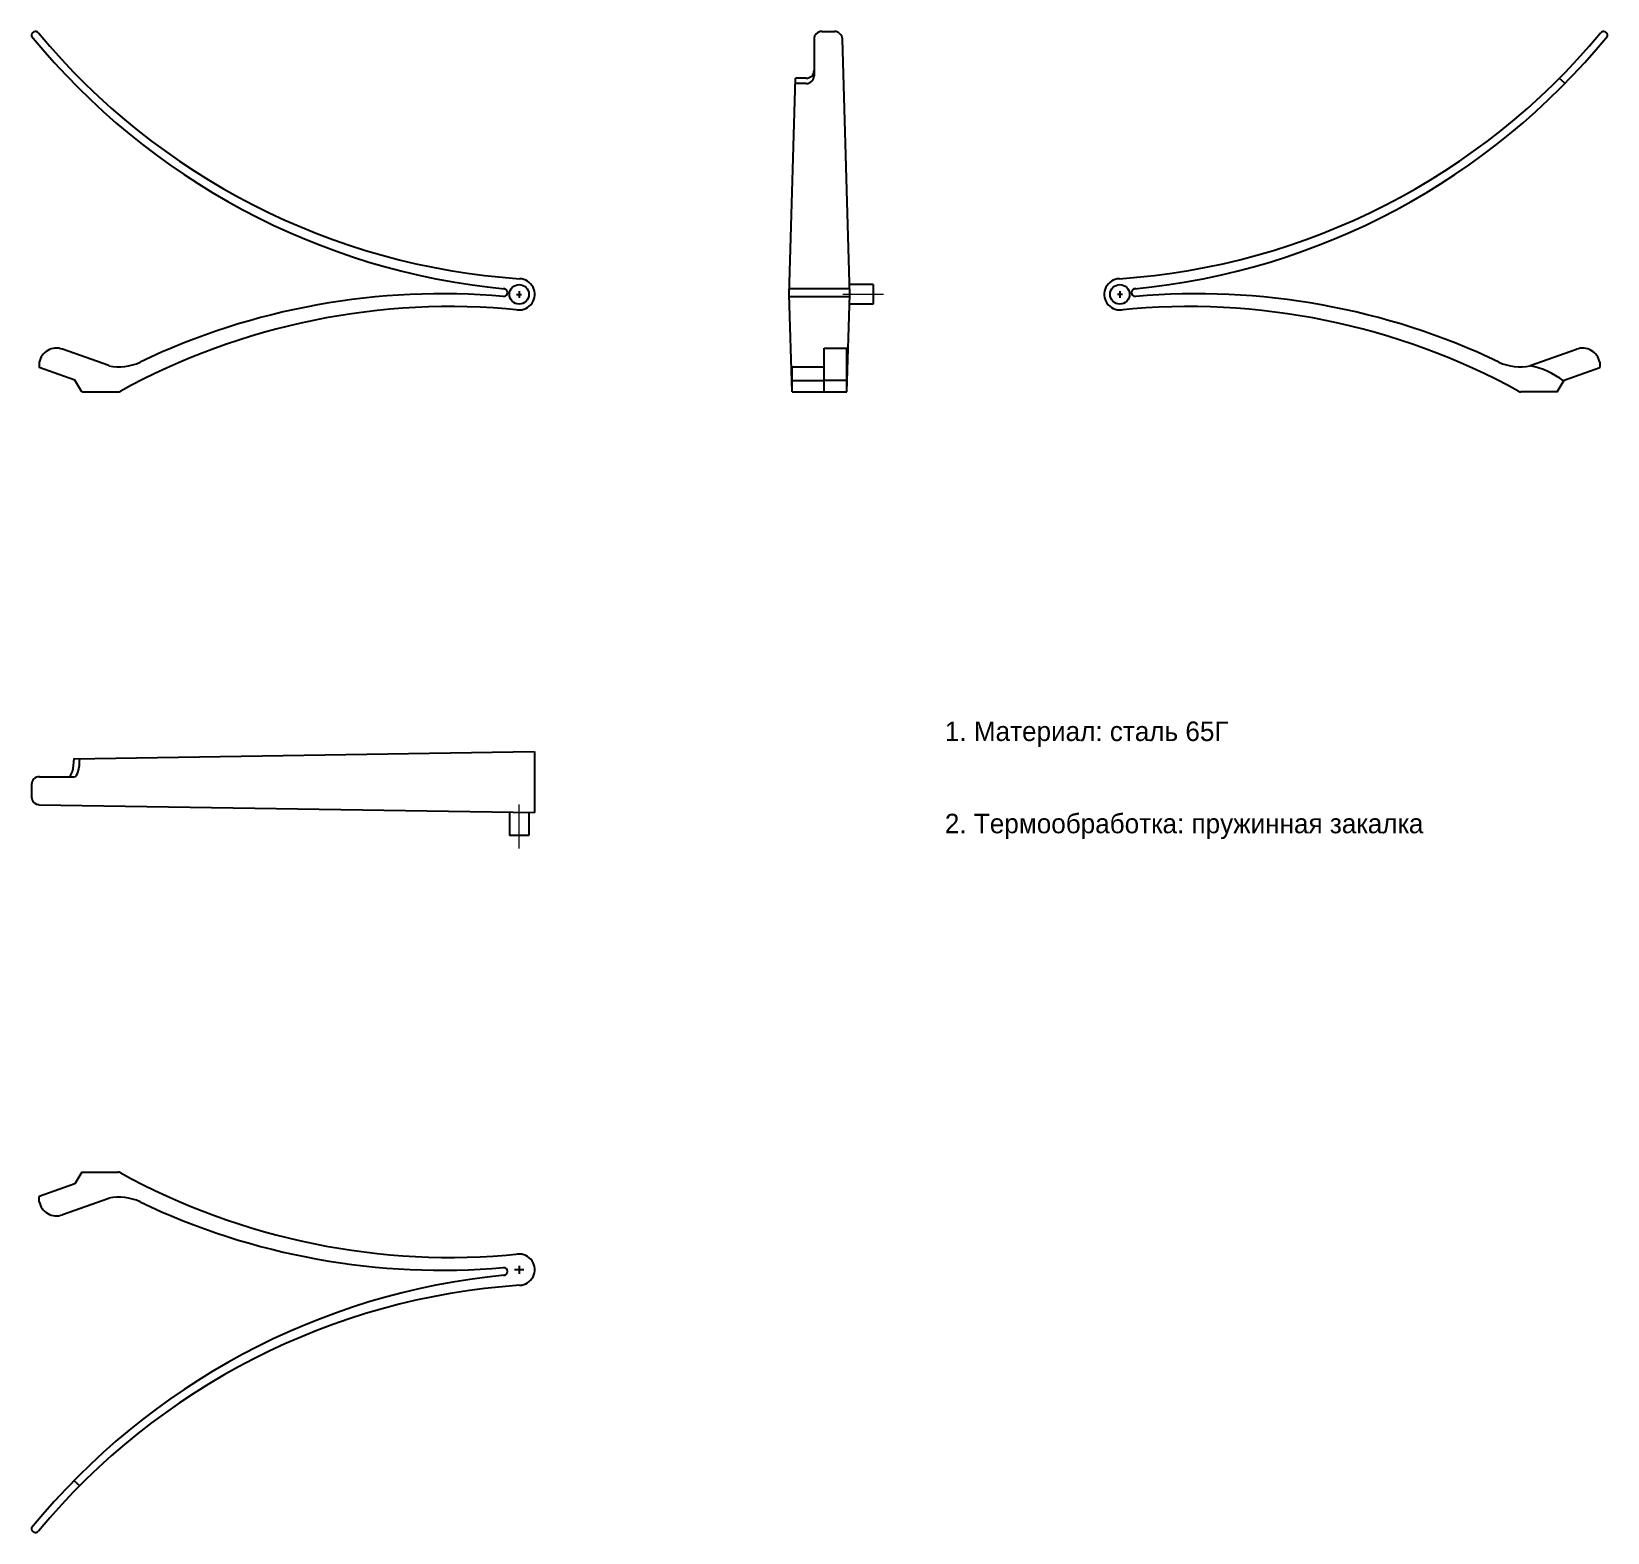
# Model space of a CAD drawing. Header units: millimetres. Extents: x -1 to 201, y -146 to 46.
import ezdxf

# ---------------------------------------------------------------- set-up
doc = ezdxf.new("R2010")
doc.units = ezdxf.units.MM
doc.linetypes.add('ACAD_ISO10W100', pattern=[18, 12, -3, 0, -3])

msp = doc.modelspace()

# ---------------------------------------------------------------- linework, layer by layer
for p, q in [((99.3, 45.19), (99.3, 40.52)), ((100.3, 46.19), (101.96, 46.19)), ((103.9, 12.5), (102.93, 45.22)), ((96.1, 12.5), (96.92, 40.19)), ((98.3, 39.52), (96.9, 39.52)), ((98.3, 40.19), (96.92, 40.19)), ((195.56, 39.52), (194.82, 40.19)), ((61.17, 12.5), (61.82, 12.5)), ((61.5, 12.92), (61.5, 12.04)), ((96.5, 0), (96.1, 12.5)), ((96.11, 12.23), (103.89, 12.23)), ((96.12, 13.23), (103.88, 13.23)), ((103.5, 0), (103.9, 12.5)), ((106.9, 13.75), (103.86, 13.75)), ((106.9, 13.75), (106.9, 11.25)), ((138.83, 12.5), (138.18, 12.5)), ((138.5, 12.92), (138.5, 12.04)), ((106.9, 11.25), (103.86, 11.25)), ((8.89, 3.36), (2.96, 5.47)), ((100.6, 0), (100.6, 5.6)), ((100.6, 5.6), (103.5, 5.6)), ((103.5, 0), (103.5, 5.6)), ((191.11, 3.36), (197.04, 5.47)), ((0, 3.8), (0, 3.13)), ((1.89, 2.46), (0, 3.13)), ((4.57, 1.5), (1.89, 2.46)), ((4.57, 1.5), (1.89, 2.46)), ((96.4, 3.2), (100.6, 3.2)), ((96.5, 0), (96.5, 3.2)), ((195.43, 1.5), (198.11, 2.46)), ((195.43, 1.5), (198.11, 2.46)), ((198.11, 2.46), (200, 3.13)), ((200, 3.8), (200, 3.13)), ((5.45, 0), (4.57, 1.5)), ((5.45, 0), (10.12, 0)), ((100.6, 1.4), (96.5, 1.4)), ((100.6, 1.5), (103.5, 1.5)), ((194.55, 0), (189.88, 0)), ((194.55, 0), (195.43, 1.5)), ((4.44, -47.02), (63.44, -46.1)), ((63.5, -53.9), (63.5, -46.1)), ((-1, -50.32), (-1, -51.9)), ((0, -49.32), (4.48, -49.32)), ((0, -52.92), (63.5, -53.9)), ((60.25, -53.85), (60.25, -56.87)), ((62.75, -53.89), (62.75, -56.87)), ((62.75, -56.87), (60.25, -56.87)), ((5.45, -100), (4.57, -101.5)), ((5.45, -100), (10.12, -100)), ((1.89, -102.46), (0, -103.13)), ((4.57, -101.5), (1.89, -102.46)), ((4.57, -101.5), (1.89, -102.46)), ((0, -103.8), (0, -103.13)), ((8.89, -103.36), (2.96, -105.47)), ((60.89, -112.5), (62.12, -112.5)), ((61.5, -111.99), (61.5, -113.02)), ((4.44, -139.52), (5.18, -140.19))]:
    msp.add_line(p, q)
at = {"color": 1, "linetype": 'ACAD_ISO10W100', "lineweight": 5}
for p, q in [((108.19, 12.5), (103, 12.5)), ((61.5, -58.52), (61.5, -52.89))]:
    msp.add_line(p, q, dxfattribs=at)
at = {"color": 7}
msp.add_line((96.5, 0), (103.5, 0), dxfattribs=at)
for centre in [(61.5, 12.5), (138.5, 12.5)]:
    msp.add_circle(centre, 1.25)
for centre, radius, start, end in [((-0.5, 45.69), 0.5, 39.7683, 190.7585), ((68.1, 102.02), 89.2, 219.239, 264.5376), ((67.52, 102.3), 88, 219.7683, 266.1153), ((100.3, 45.19), 1, 90, 180), ((101.93, 45.19), 1, 1.7004, 90), ((132.48, 102.3), 88, 273.8847, 320.2317), ((131.9, 102.02), 89.2, 275.4624, 320.761), ((200.5, 45.69), 0.5, 349.2415, 140.2317), ((98.3, 41.19), 1, 270, 0), ((98.3, 40.52), 1, 270, 0), ((61.5, 12.5), 2, 264.4042, 88.2119), ((138.5, 12.5), 2, 91.7881, 275.5958), ((51.63, -77.42), 90, 84.9773, 115.479), ((59.51, 12.73), 0.5, 270, 90), ((140.49, 12.73), 0.5, 90, 270), ((148.37, -77.42), 90, 64.521, 95.0227), ((52.72, -77.07), 88, 84.2766, 118.7759), ((147.28, -77.07), 88, 61.2241, 95.7234), ((2.2, 3.35), 2.25, 70.3908, 168.463), ((197.8, 3.35), 2.25, 11.537, 109.6092), ((10.25, 9.2), 6, 256.9436, 296.3515), ((189.75, 9.2), 6, 243.6485, 283.0564), ((189.19, -6.46), 10, 51.8153, 78.9719), ((10.12, 0.5), 0.5, 270, 298.7759), ((189.88, 0.5), 0.5, 241.2241, 270), ((0, -50.32), 1, 89.125, 180), ((0, -51.9), 1, 179.9932, 270), ((10.12, -100.5), 0.5, 61.2241, 90), ((52.72, -22.93), 88, 241.2241, 275.7234), ((2.2, -103.35), 2.25, 191.537, 289.6092), ((10.25, -109.2), 6, 63.6485, 103.0564), ((51.63, -22.58), 90, 244.521, 275.0227), ((61.5, -112.5), 2, 271.7881, 95.5958), ((59.51, -112.73), 0.5, 270, 90), ((68.1, -202.02), 89.2, 95.4624, 140.761), ((67.52, -202.3), 88, 93.8847, 140.2317), ((-0.5, -145.69), 0.5, 169.2415, 320.2317)]:
    msp.add_arc(centre, radius, start, end)
for centre, major_axis, ratio in [((3.75, -47.03), (0, -2.29), 0.304667), ((4.48, -47.02), (0, -2.3), 0.305063)]:
    msp.add_ellipse(centre, major_axis=major_axis, ratio=ratio, start_param=0, end_param=1.586306)

# ---------------------------------------------------------------- texts
for s, p in [('1. Материал: сталь 65Г', (116.07, -44.75)), ('2. Термообработка: пружинная закалка', (116.07, -56.57))]:
    msp.add_text(s, height=2.5, dxfattribs=at).set_placement(p)

doc.saveas('drawing.dxf')
